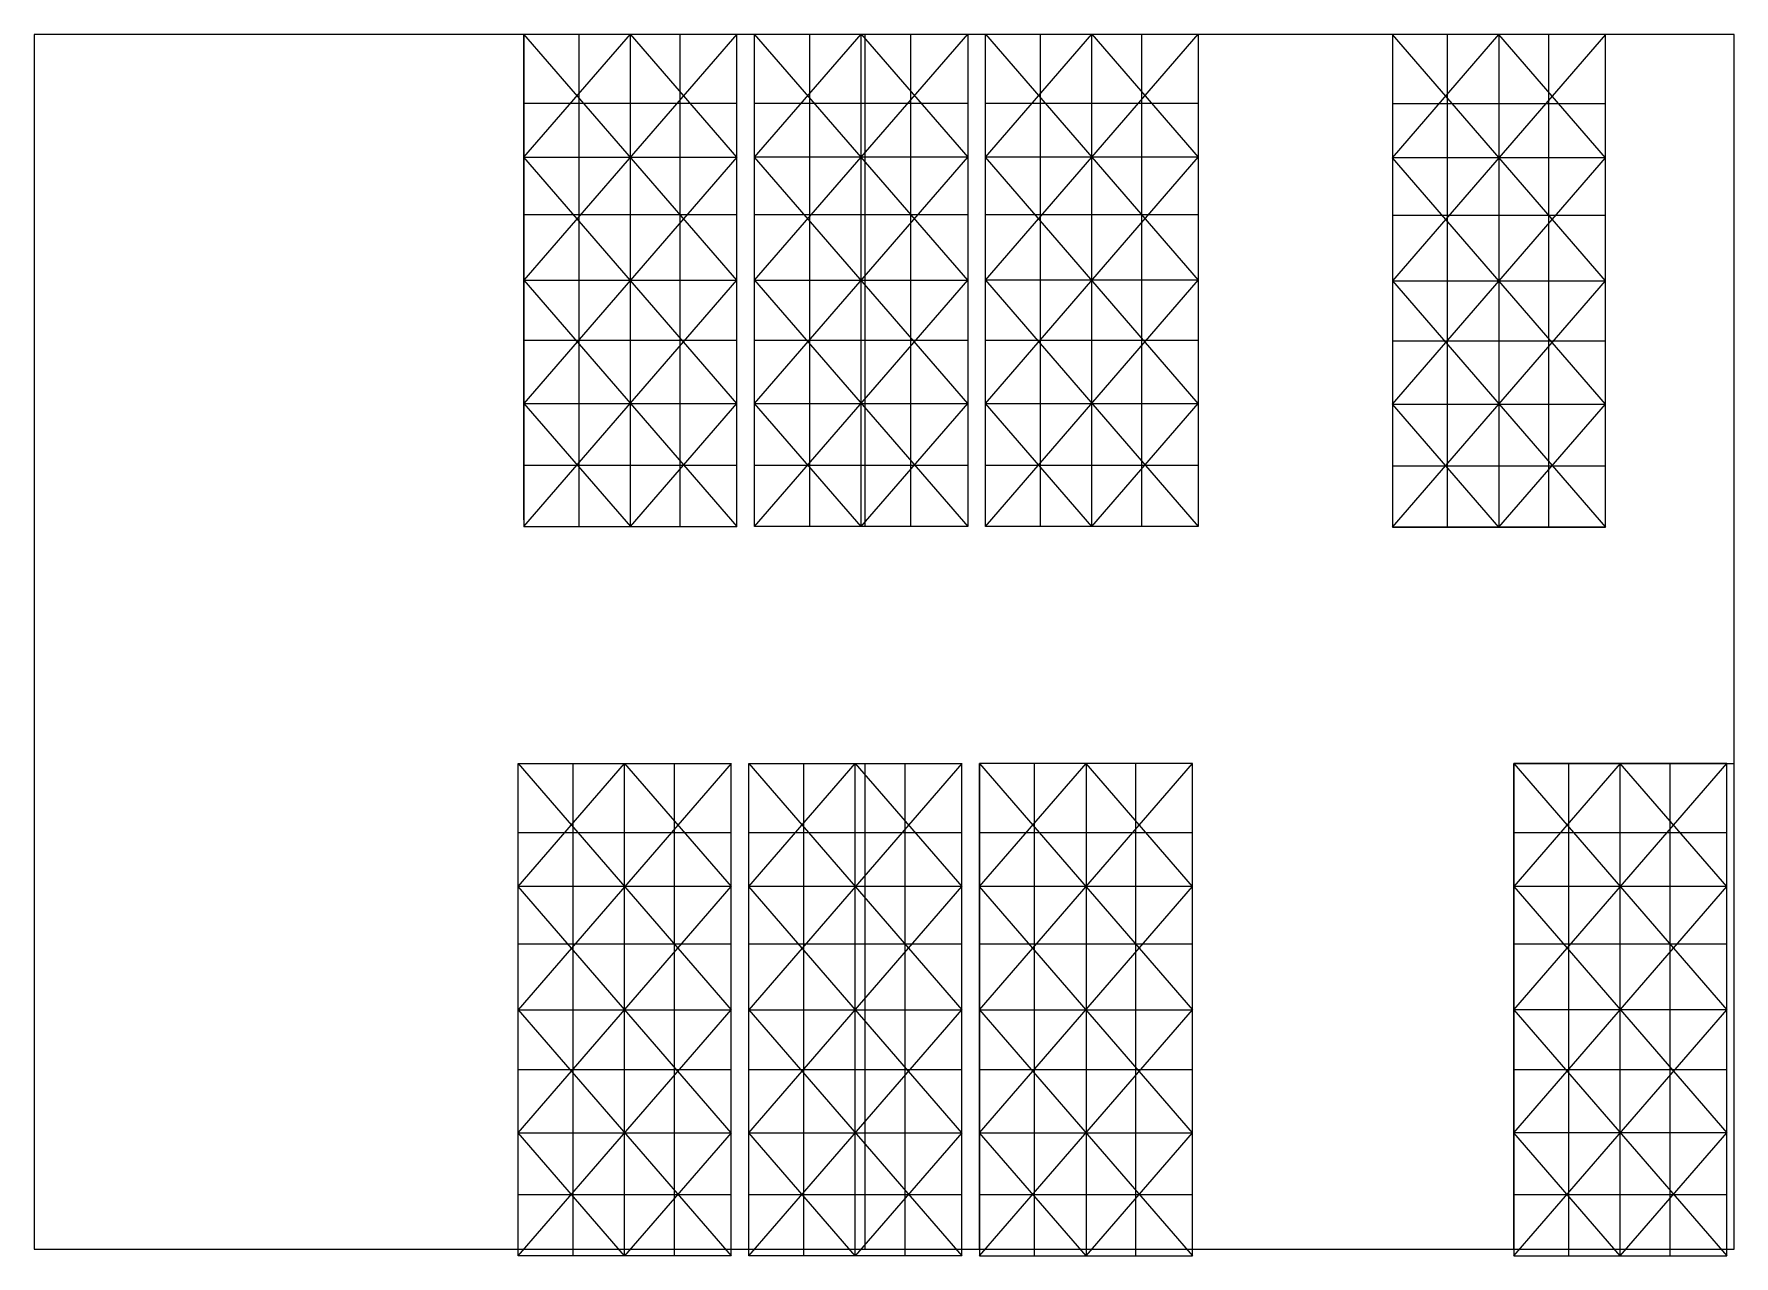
# Model space of a CAD drawing. Header units: metres. Extents: x -0.89 to 0.5, y -0.5 to 0.5.
import ezdxf

# ---------------------------------------------------------------- set-up
doc = ezdxf.new("R2010")
doc.units = ezdxf.units.M

msp = doc.modelspace()

# ---------------------------------------------------------------- linework, layer by layer
for p, q in [((-0.4899, 0.3992), (-0.4027, 0.5)), ((-0.4899, 0.1024), (-0.4899, 0.5)), ((-0.4899, 0.5), (-0.3156, 0.5)), ((-0.4451, 0.5), (-0.4451, 0.0969)), ((-0.3156, 0.3992), (-0.4027, 0.5)), ((-0.4027, 0.0969), (-0.4027, 0.5)), ((-0.3622, 0.5), (-0.3622, 0.0969)), ((-0.3011, 0.2985), (-0.1267, 0.5)), ((-0.3011, 0.0969), (-0.3011, 0.5)), ((-0.3011, 0.1024), (-0.3011, 0.5)), ((-0.2563, 0.5), (-0.2563, 0.0969)), ((-0.2139, 0.0969), (-0.2139, 0.5)), ((-0.2108, 0.4995), (-0.2108, 0.0969)), ((-0.1734, 0.5), (-0.1734, 0.0969)), ((-0.1122, 0.1024), (-0.1122, 0.5)), ((-0.1122, 0.5), (0.0621, 0.5)), ((-0.0674, 0.5), (-0.0674, 0.0969)), ((-0.025, 0.0969), (-0.025, 0.5)), ((0.0155, 0.5), (0.0155, 0.0969)), ((0.2657, 0.4995), (0.2657, 0.0964)), ((0.3953, 0.3987), (0.3081, 0.4995)), ((0.3487, 0.4995), (0.3487, 0.0964)), ((-0.4899, 0.4435), (-0.3156, 0.4435)), ((-0.3011, 0.4435), (-0.1267, 0.4435)), ((-0.1122, 0.4435), (0.0621, 0.4435)), ((0.221, 0.443), (0.3953, 0.443)), ((-0.3011, 0.1977), (-0.1267, 0.3992)), ((-0.1267, 0.1977), (-0.3011, 0.3992)), ((-0.1122, 0.1977), (0.0621, 0.3992)), ((0.0621, 0.1977), (-0.1122, 0.3992)), ((0.3953, 0.1971), (0.221, 0.3987)), ((-0.4899, 0.3523), (-0.3156, 0.3523)), ((-0.3011, 0.3523), (-0.1267, 0.3523)), ((-0.1122, 0.3523), (0.0621, 0.3523)), ((0.221, 0.3518), (0.3953, 0.3518)), ((-0.4899, 0.2985), (-0.3156, 0.2985)), ((-0.3011, 0.2985), (-0.1267, 0.0969)), ((-0.3011, 0.2985), (-0.1267, 0.2985)), ((-0.1122, 0.2985), (0.0621, 0.0969)), ((-0.1122, 0.0969), (0.0621, 0.2985)), ((0.221, 0.2979), (0.3953, 0.2979)), ((-0.4899, 0.2495), (-0.3156, 0.2495)), ((-0.3011, 0.2495), (-0.1267, 0.2495)), ((-0.1122, 0.2495), (0.0621, 0.2495)), ((0.221, 0.2489), (0.3953, 0.2489)), ((-0.4899, 0.1977), (-0.4027, 0.1977)), ((-0.4027, 0.1977), (-0.3156, 0.1977)), ((-0.3011, 0.1977), (-0.2139, 0.1977)), ((-0.2139, 0.0969), (-0.3011, 0.1977)), ((-0.2139, 0.0969), (-0.1267, 0.1977)), ((-0.2139, 0.1977), (-0.1267, 0.1977)), ((-0.025, 0.0969), (-0.1122, 0.1977)), ((-0.1122, 0.1977), (-0.025, 0.1977)), ((-0.025, 0.0969), (0.0621, 0.1977)), ((-0.025, 0.1977), (0.0621, 0.1977)), ((0.221, 0.1971), (0.3081, 0.1971)), ((0.3081, 0.0964), (0.3953, 0.1971)), ((0.3081, 0.1971), (0.3953, 0.1971)), ((-0.4899, 0.1473), (-0.3156, 0.1473)), ((-0.3011, 0.1473), (-0.1267, 0.1473)), ((-0.1122, 0.1473), (0.0621, 0.1473)), ((0.221, 0.1467), (0.3953, 0.1467)), ((-0.4899, 0.0969), (-0.3156, 0.0969)), ((-0.4947, -0.0969), (-0.3203, -0.2985)), ((-0.4947, -0.4945), (-0.4947, -0.0969)), ((-0.4499, -0.0969), (-0.4499, -0.5)), ((-0.4075, -0.5), (-0.4075, -0.0969)), ((-0.367, -0.0969), (-0.367, -0.5)), ((-0.3203, -0.5), (-0.3203, -0.0969)), ((-0.3058, -0.0969), (-0.1315, -0.2985)), ((-0.3058, -0.4945), (-0.3058, -0.0969)), ((-0.2611, -0.0969), (-0.2611, -0.5)), ((-0.2187, -0.5), (-0.2187, -0.0969)), ((-0.2108, -0.0969), (-0.2108, -0.4945)), ((-0.1781, -0.0969), (-0.1781, -0.5)), ((-0.1315, -0.5), (-0.1315, -0.0969)), ((-0.117, -0.4945), (-0.117, -0.0969)), ((-0.117, -0.2985), (0.0573, -0.0969)), ((-0.117, -0.0969), (0.0573, -0.2985)), ((-0.0722, -0.0969), (-0.0722, -0.5)), ((0.0573, -0.1977), (-0.0298, -0.0969)), ((0.0107, -0.0969), (0.0107, -0.5)), ((0.3203, -0.0969), (0.5006, -0.0969)), ((0.3203, -0.4945), (0.3203, -0.0969)), ((0.3203, -0.0969), (0.4947, -0.2985)), ((0.3651, -0.0969), (0.3651, -0.5)), ((0.4075, -0.5), (0.4075, -0.0969)), ((0.4481, -0.0969), (0.4481, -0.5)), ((0.4947, -0.5), (0.4947, -0.0969)), ((-0.4947, -0.1534), (-0.3203, -0.1534)), ((-0.3058, -0.1534), (-0.1315, -0.1534)), ((-0.117, -0.1534), (0.0573, -0.1534)), ((0.3203, -0.1534), (0.4947, -0.1534)), ((-0.3203, -0.3992), (-0.4947, -0.1977)), ((-0.4947, -0.3992), (-0.3203, -0.1977)), ((-0.1315, -0.3992), (-0.3058, -0.1977)), ((-0.3058, -0.3992), (-0.1315, -0.1977)), ((0.0573, -0.3992), (-0.117, -0.1977)), ((0.4075, -0.1977), (0.3203, -0.1977)), ((0.4947, -0.1977), (0.4075, -0.1977)), ((-0.4947, -0.2446), (-0.3203, -0.2446)), ((-0.3058, -0.2446), (-0.1315, -0.2446)), ((-0.117, -0.2446), (0.0573, -0.2446)), ((0.3203, -0.2446), (0.4947, -0.2446)), ((-0.4947, -0.2985), (-0.3203, -0.2985)), ((-0.4947, -0.5), (-0.3203, -0.2985)), ((-0.3058, -0.2985), (-0.1315, -0.2985)), ((-0.3058, -0.5), (-0.1315, -0.2985)), ((-0.117, -0.2985), (0.0573, -0.2985)), ((-0.117, -0.5), (0.0573, -0.2985)), ((-0.117, -0.2985), (0.0573, -0.5)), ((0.3203, -0.2985), (0.4947, -0.5)), ((-0.4947, -0.3474), (-0.3203, -0.3474)), ((-0.3058, -0.3474), (-0.1315, -0.3474)), ((-0.117, -0.3474), (0.0573, -0.3474)), ((0.3203, -0.3474), (0.4947, -0.3474)), ((-0.117, -0.3992), (-0.0298, -0.3992)), ((-0.0298, -0.5), (0.0573, -0.3992)), ((-0.0298, -0.3992), (0.0573, -0.3992)), ((0.4075, -0.5), (0.3203, -0.3992)), ((0.4075, -0.5), (0.4947, -0.3992)), ((-0.4947, -0.4496), (-0.3203, -0.4496)), ((-0.3058, -0.4496), (-0.1315, -0.4496)), ((-0.117, -0.4496), (0.0573, -0.4496)), ((0.3203, -0.4496), (0.4947, -0.4496)), ((0.3203, -0.5), (0.4947, -0.5))]:
    msp.add_line(p, q)
for points in [[(-0.8909, -0.4945), (0.5006, -0.4945), (0.5006, 0.4995), (-0.8909, 0.4995)], [(-0.4899, 0.0969), (-0.3156, 0.2985), (-0.4899, 0.5)], [(-0.4899, 0.2985), (-0.3156, 0.0969), (-0.3156, 0.5)], [(-0.3011, 0.5), (-0.1267, 0.5), (-0.1267, 0.0969), (-0.3011, 0.0969), (-0.1267, 0.2985)], [(-0.3011, 0.3992), (-0.2139, 0.5), (-0.1267, 0.3992), (-0.2139, 0.3992)], [(-0.1122, 0.3992), (-0.025, 0.5), (0.0621, 0.3992), (-0.025, 0.3992)], [(-0.1122, 0.0969), (-0.1122, 0.5), (0.0621, 0.2985), (-0.1122, 0.2985), (0.0621, 0.5), (0.0621, 0.0969)], [(0.221, 0.0964), (0.3953, 0.0964), (0.221, 0.0964), (0.3953, 0.2979), (0.221, 0.4995)], [(0.3081, 0.3987), (0.221, 0.3987), (0.3081, 0.4995), (0.3081, 0.0964), (0.221, 0.1971), (0.3953, 0.3987)], [(0.3953, 0.0964), (0.3953, 0.4995), (0.221, 0.2979)], [(-0.4027, 0.0969), (-0.3156, 0.1977), (-0.4899, 0.3992), (-0.4027, 0.3992), (-0.3156, 0.3992), (-0.4899, 0.1977)], [(-0.3203, -0.1977), (-0.4075, -0.1977), (-0.4947, -0.1977), (-0.4075, -0.0969)], [(-0.4947, -0.2985), (-0.3203, -0.5), (-0.4947, -0.5), (-0.4947, -0.0969), (-0.3203, -0.0969)], [(-0.1315, -0.1977), (-0.2187, -0.1977), (-0.3058, -0.1977), (-0.2187, -0.0969)], [(-0.3058, -0.2985), (-0.1315, -0.5), (-0.3058, -0.5), (-0.3058, -0.0969), (-0.1315, -0.0969)], [(-0.0298, -0.1977), (-0.117, -0.1977), (-0.0298, -0.0969), (-0.0298, -0.5), (-0.117, -0.3992), (0.0573, -0.1977)], [(0.0573, -0.5), (0.0573, -0.0969), (-0.117, -0.0969), (-0.117, -0.5)], [(0.3203, -0.3992), (0.4947, -0.1977), (0.4075, -0.0969), (0.3203, -0.1977), (0.4947, -0.3992), (0.4075, -0.3992)], [(0.3203, -0.2985), (0.4947, -0.0969), (0.3203, -0.0969), (0.3203, -0.5), (0.4947, -0.2985)], [(-0.4075, -0.3992), (-0.3203, -0.3992), (-0.4075, -0.5), (-0.4947, -0.3992)], [(-0.2187, -0.3992), (-0.1315, -0.3992), (-0.2187, -0.5), (-0.3058, -0.3992)]]:
    msp.add_lwpolyline(points, close=True)

doc.saveas('drawing.dxf')
